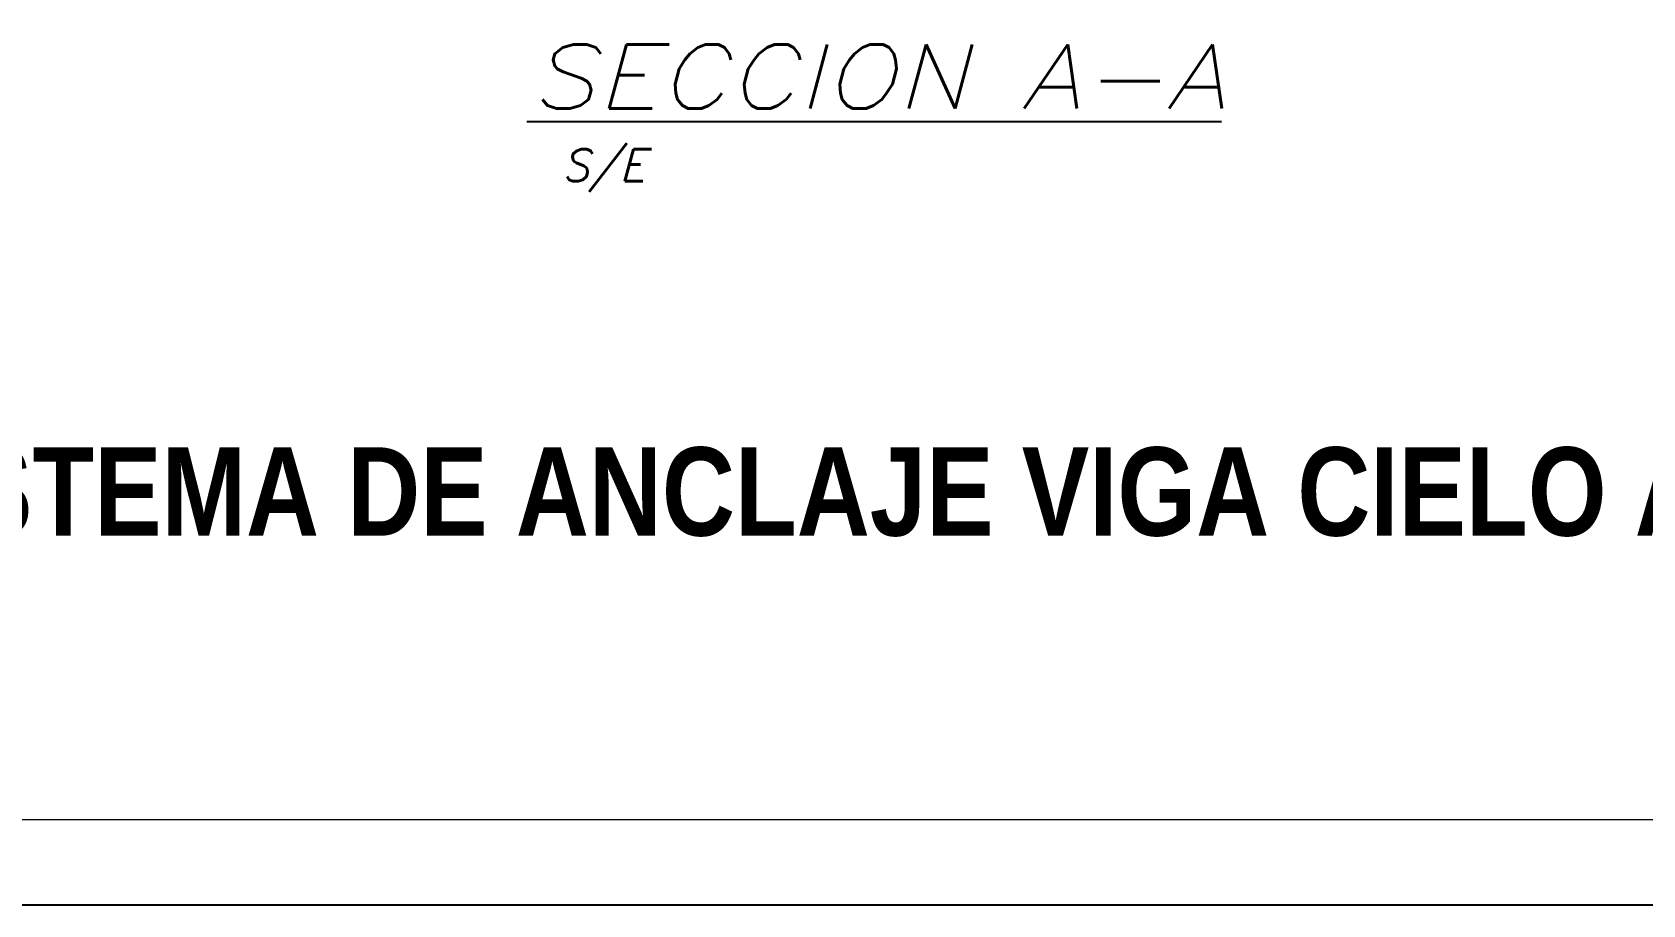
# Model space of a CAD drawing. Header units: millimetres. Extents: x 16 to 499, y 22 to 82.
# Drawn here: x 280.65 to 299.52, y 22.23 to 32.45 of the extents above; entities that cross this region are included whole.
import ezdxf

# ---------------------------------------------------------------- set-up
doc = ezdxf.new("R2010")
doc.units = ezdxf.units.MM
for name, color, linetype in [('08', 8, 'Continuous'), ('2', 2, 'Continuous'), ('5', 5, 'Continuous')]:
    doc.layers.add(name, color=color, linetype=linetype)
doc.layers.add('MUROS', color=7, linetype='Continuous', lineweight=18)
doc.styles.add('1', font='romans.shx', dxfattribs={"height": 40})
doc.styles.add('ROMANS', font='romans.shx', dxfattribs={"width": 0.9})

# ---------------------------------------------------------------- blocks, each defined once
blk = doc.blocks.new('DETALLE CERCHA CON CANAL AA. LL.')
at = {"layer": '2', "style": 'ROMANS', "oblique": 15}
blk.add_text('S/E', height=100, dxfattribs=at).set_placement((58849, 145273.3, 2569.3))
at = {"layer": '5', "color": 5, "style": 'ROMANS', "oblique": 15, "width": 1.2}
blk.add_text('%%USECCION A-A', height=200, dxfattribs=at).set_placement((58750, 145500.3))

msp = doc.modelspace()

# ---------------------------------------------------------------- linework, layer by layer
at = {"layer": '08', "linetype": 'Continuous'}
msp.add_lwpolyline([(259.669, 81.63), (259.669, 22.23), (377.071, 22.23), (377.071, 81.63), (259.669, 81.63)], dxfattribs=at)
at = {"layer": 'MUROS', "color": 4, "linetype": 'Continuous', "lineweight": 0}
msp.add_lwpolyline([(262.154, 80.63), (262.154, 23.23), (375.823, 23.23), (375.823, 80.63)], close=True, dxfattribs=at)

# ---------------------------------------------------------------- block references
at = {"xscale": 0.00375, "yscale": 0.00375, "zscale": 0.00375}
msp.add_blockref('DETALLE CERCHA CON CANAL AA. LL.', (66.173, -514.067), dxfattribs=at)

# ---------------------------------------------------------------- texts
at = {"color": 251, "insert": (276.108, 27.59), "char_height": 1.034801, "width": 35.82462, "attachment_point": 1, "style": '1'}
msp.add_mtext('{\\fSwis721 Cn BT|b1|i0|c0|p34;        \\C4;SISTEMA DE ANCLAJE VIGA CIELO A MURO   \\H0.72478x;ESC. S/E}', dxfattribs=at)

doc.saveas('drawing.dxf')
